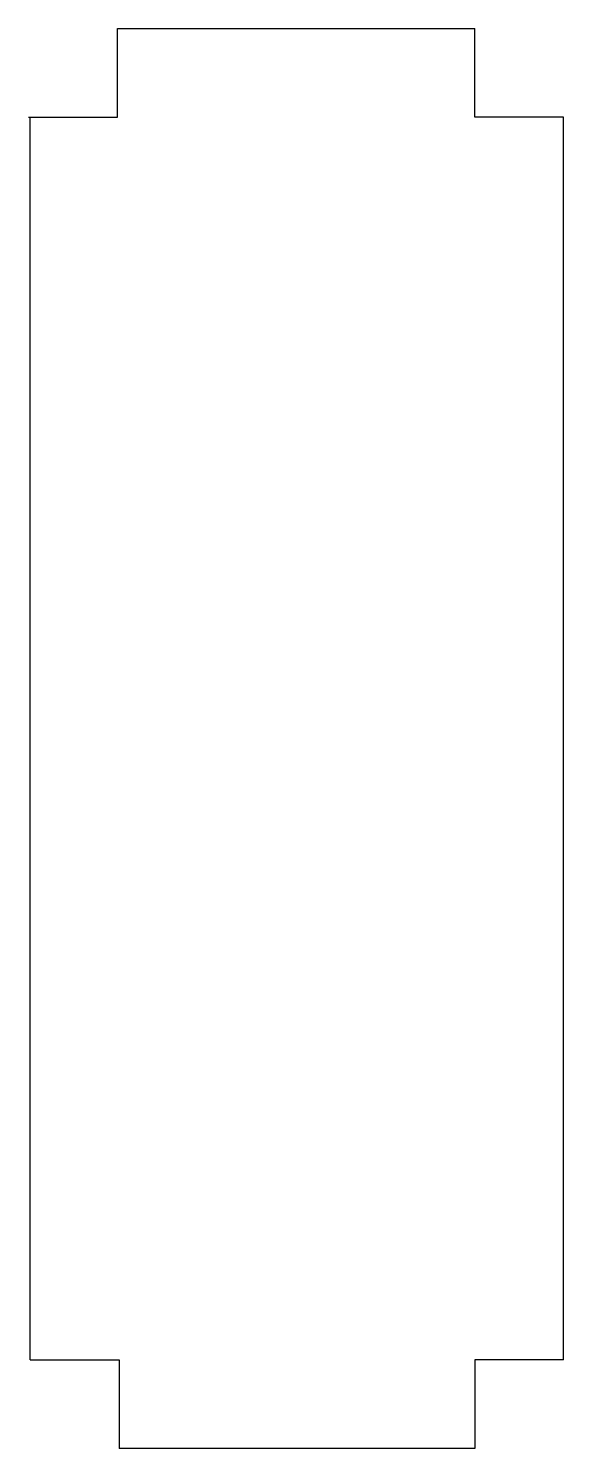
# Model space of a CAD drawing. Header units: millimetres. Extents: x 29.3 to 59.4, y -16.8 to 63.2.
import ezdxf

# ---------------------------------------------------------------- set-up
doc = ezdxf.new("R2010")
doc.units = ezdxf.units.MM
doc.layers.get('0').update_dxf_attribs({"linetype": 'CONTINUOUS', "lineweight": 25})

msp = doc.modelspace()

# ---------------------------------------------------------------- linework, layer by layer
for p, q in [((34.298, 58.241), (34.298, 63.241)), ((34.298, 63.241), (54.398, 63.241)), ((54.398, 58.241), (54.398, 63.241)), ((29.298, 58.241), (34.298, 58.241)), ((29.398, -11.759), (29.398, 58.241)), ((59.398, 58.241), (54.398, 58.241)), ((59.398, -11.759), (59.398, 58.241)), ((29.398, -11.759), (34.398, -11.759)), ((34.398, -11.759), (34.398, -16.759)), ((59.398, -11.759), (54.398, -11.759)), ((54.398, -11.759), (54.398, -16.759)), ((54.398, -16.759), (34.398, -16.759))]:
    msp.add_line(p, q)

doc.saveas('drawing.dxf')
